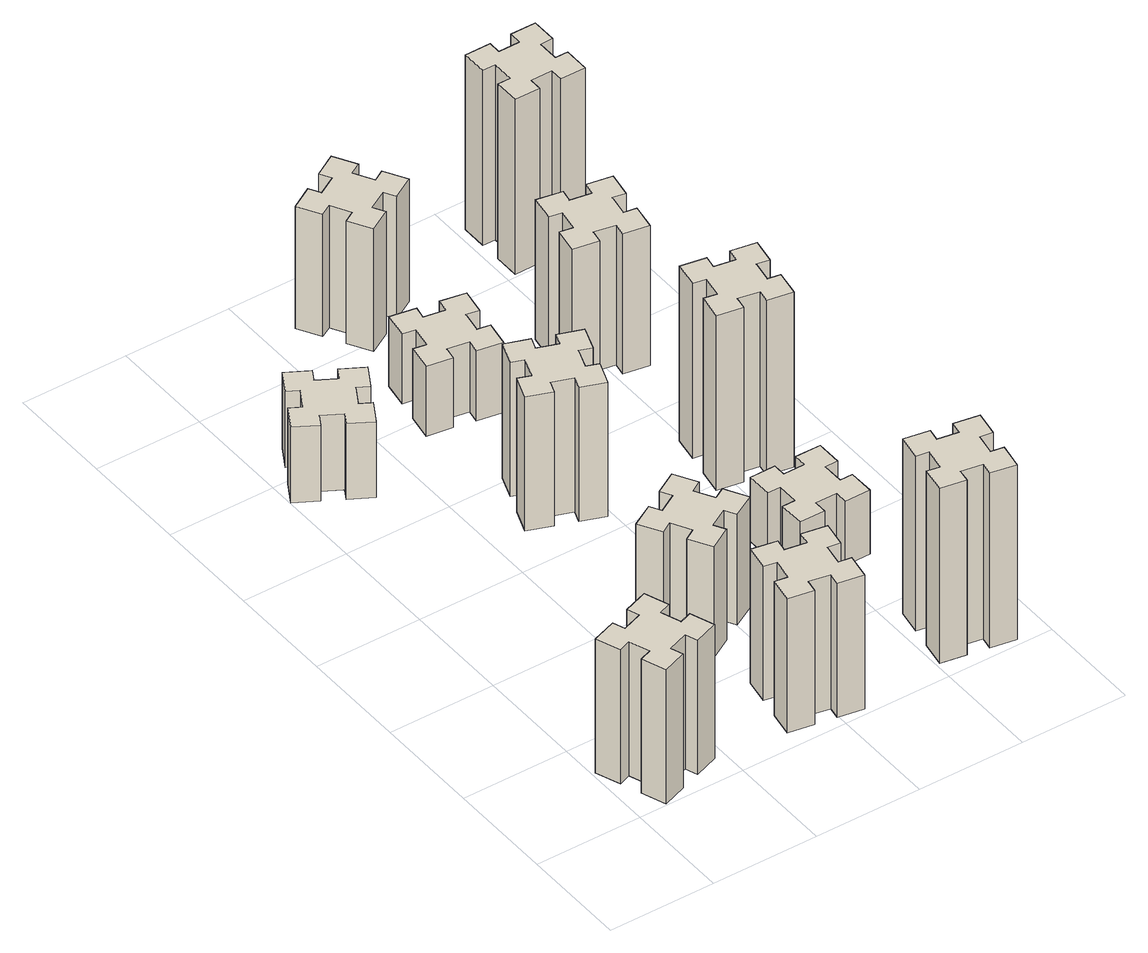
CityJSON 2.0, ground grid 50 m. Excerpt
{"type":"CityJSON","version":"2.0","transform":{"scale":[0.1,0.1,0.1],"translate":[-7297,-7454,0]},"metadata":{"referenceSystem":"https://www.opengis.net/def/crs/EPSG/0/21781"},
"CityObjects":{
"building1":{"type":"Building","attributes":{"class":"1000","function":"1000","usage":"1000","yearOfConstruction":2016,"roofType":"1000","measuredHeight":69,"storeysAboveGround":30,"storeysBelowGround":0},"geometry":[{"type":"Solid","lod":"1","boundaries":[[[[0,1,2,3,4,5,6,7,8,9,10,11,12,13,14,15,16,17,18,19]],[[17,16,20,21]],[[16,15,22,20]],[[15,14,23,22]],[[14,13,24,23]],[[13,12,25,24]],[[12,11,26,25]],[[11,10,27,26]],[[10,9,28,27]],[[9,8,29,28]],[[8,7,30,29]],[[7,6,31,30]],[[6,5,32,31]],[[5,4,33,32]],[[4,3,34,33]],[[3,2,35,34]],[[2,1,36,35]],[[1,0,37,36]],[[0,19,38,37]],[[19,18,39,38]],[[18,17,21,39]],[[24,25,26,27,28,29,30,31,32,33,34,35,36,37,38,39,21,20,22,23]]]]}]},
"building2":{"type":"Building","attributes":{"class":"1000","function":"1000","usage":"1000","yearOfConstruction":2016,"roofType":"1000","measuredHeight":39,"storeysAboveGround":30,"storeysBelowGround":0},"geometry":[{"type":"Solid","lod":"1","boundaries":[[[[40,41,42,43,44,45,46,47,48,49,50,51,52,53,54,55,56,57,58,59]],[[57,56,60,61]],[[56,55,62,60]],[[55,54,63,62]],[[54,53,64,63]],[[53,52,65,64]],[[52,51,66,65]],[[51,50,67,66]],[[50,49,68,67]],[[49,48,69,68]],[[48,47,70,69]],[[47,46,71,70]],[[46,45,72,71]],[[45,44,73,72]],[[44,43,74,73]],[[43,42,75,74]],[[42,41,76,75]],[[41,40,77,76]],[[40,59,78,77]],[[59,58,79,78]],[[58,57,61,79]],[[64,65,66,67,68,69,70,71,72,73,74,75,76,77,78,79,61,60,62,63]]]]}]},
"building3":{"type":"Building","attributes":{"class":"1000","function":"1000","usage":"1000","yearOfConstruction":2016,"roofType":"1000","measuredHeight":69,"storeysAboveGround":30,"storeysBelowGround":0},"geometry":[{"type":"Solid","lod":"1","boundaries":[[[[80,81,82,83,84,85,86,87,88,89,90,91,92,93,94,95,96,97,98,99]],[[97,96,100,101]],[[96,95,102,100]],[[95,94,103,102]],[[94,93,104,103]],[[93,92,105,104]],[[92,91,106,105]],[[91,90,107,106]],[[90,89,108,107]],[[89,88,109,108]],[[88,87,110,109]],[[87,86,111,110]],[[86,85,112,111]],[[85,84,113,112]],[[84,83,114,113]],[[83,82,115,114]],[[82,81,116,115]],[[81,80,117,116]],[[80,99,118,117]],[[99,98,119,118]],[[98,97,101,119]],[[104,105,106,107,108,109,110,111,112,113,114,115,116,117,118,119,101,100,102,103]]]]}]},
"building4":{"type":"Building","attributes":{"class":"1000","function":"1000","usage":"1000","yearOfConstruction":2016,"roofType":"1000","measuredHeight":57,"storeysAboveGround":30,"storeysBelowGround":0},"geometry":[{"type":"Solid","lod":"1","boundaries":[[[[120,121,122,123,124,125,126,127,128,129,130,131,132,133,134,135,136,137,138,139]],[[137,136,140,141]],[[136,135,142,140]],[[135,134,143,142]],[[134,133,144,143]],[[133,132,145,144]],[[132,131,146,145]],[[131,130,147,146]],[[130,129,148,147]],[[129,128,149,148]],[[128,127,150,149]],[[127,126,151,150]],[[126,125,152,151]],[[125,124,153,152]],[[124,123,154,153]],[[123,122,155,154]],[[122,121,156,155]],[[121,120,157,156]],[[120,139,158,157]],[[139,138,159,158]],[[138,137,141,159]],[[144,145,146,147,148,149,150,151,152,153,154,155,156,157,158,159,141,140,142,143]]]]}]},
"building5":{"type":"Building","attributes":{"class":"1000","function":"1000","usage":"1000","yearOfConstruction":2016,"roofType":"1000","measuredHeight":69,"storeysAboveGround":30,"storeysBelowGround":0},"geometry":[{"type":"Solid","lod":"1","boundaries":[[[[160,161,162,163,164,165,166,167,168,169,170,171,172,173,174,175,176,177,178,179]],[[177,176,180,181]],[[176,175,182,180]],[[175,174,183,182]],[[174,173,184,183]],[[173,172,185,184]],[[172,171,186,185]],[[171,170,187,186]],[[170,169,188,187]],[[169,168,189,188]],[[168,167,190,189]],[[167,166,191,190]],[[166,165,192,191]],[[165,164,193,192]],[[164,163,194,193]],[[163,162,195,194]],[[162,161,196,195]],[[161,160,197,196]],[[160,179,198,197]],[[179,178,199,198]],[[178,177,181,199]],[[184,185,186,187,188,189,190,191,192,193,194,195,196,197,198,199,181,180,182,183]]]]}]},
"building6":{"type":"Building","attributes":{"class":"1000","function":"1000","usage":"1000","yearOfConstruction":2016,"roofType":"1000","measuredHeight":36,"storeysAboveGround":30,"storeysBelowGround":0},"geometry":[{"type":"Solid","lod":"1","boundaries":[[[[200,201,202,203,204,205,206,207,208,209,210,211,212,213,214,215,216,217,218,219]],[[217,216,220,221]],[[216,215,222,220]],[[215,214,223,222]],[[214,213,224,223]],[[213,212,225,224]],[[212,211,226,225]],[[211,210,227,226]],[[210,209,228,227]],[[209,208,229,228]],[[208,207,230,229]],[[207,206,231,230]],[[206,205,232,231]],[[205,204,233,232]],[[204,203,234,233]],[[203,202,235,234]],[[202,201,236,235]],[[201,200,237,236]],[[200,219,238,237]],[[219,218,239,238]],[[218,217,221,239]],[[224,225,226,227,228,229,230,231,232,233,234,235,236,237,238,239,221,220,222,223]]]]}]},
"building7":{"type":"Building","attributes":{"class":"1000","function":"1000","usage":"1000","yearOfConstruction":2016,"roofType":"1000","measuredHeight":90,"storeysAboveGround":30,"storeysBelowGround":0},"geometry":[{"type":"Solid","lod":"1","boundaries":[[[[240,241,242,243,244,245,246,247,248,249,250,251,252,253,254,255,256,257,258,259]],[[257,256,260,261]],[[256,255,262,260]],[[255,254,263,262]],[[254,253,264,263]],[[253,252,265,264]],[[252,251,266,265]],[[251,250,267,266]],[[250,249,268,267]],[[249,248,269,268]],[[248,247,270,269]],[[247,246,271,270]],[[246,245,272,271]],[[245,244,273,272]],[[244,243,274,273]],[[243,242,275,274]],[[242,241,276,275]],[[241,240,277,276]],[[240,259,278,277]],[[259,258,279,278]],[[258,257,261,279]],[[264,265,266,267,268,269,270,271,272,273,274,275,276,277,278,279,261,260,262,263]]]]}]},
"building8":{"type":"Building","attributes":{"class":"1000","function":"1000","usage":"1000","yearOfConstruction":2016,"roofType":"1000","measuredHeight":33,"storeysAboveGround":30,"storeysBelowGround":0},"geometry":[{"type":"Solid","lod":"1","boundaries":[[[[280,281,282,283,284,285,286,287,288,289,290,291,292,293,294,295,296,297,298,299]],[[297,296,300,301]],[[296,295,302,300]],[[295,294,303,302]],[[294,293,304,303]],[[293,292,305,304]],[[292,291,306,305]],[[291,290,307,306]],[[290,289,308,307]],[[289,288,309,308]],[[288,287,310,309]],[[287,286,311,310]],[[286,285,312,311]],[[285,284,313,312]],[[284,283,314,313]],[[283,282,315,314]],[[282,281,316,315]],[[281,280,317,316]],[[280,299,318,317]],[[299,298,319,318]],[[298,297,301,319]],[[304,305,306,307,308,309,310,311,312,313,314,315,316,317,318,319,301,300,302,303]]]]}]},
"building9":{"type":"Building","attributes":{"class":"1000","function":"1000","usage":"1000","yearOfConstruction":2016,"roofType":"1000","measuredHeight":63,"storeysAboveGround":30,"storeysBelowGround":0},"geometry":[{"type":"Solid","lod":"1","boundaries":[[[[320,321,322,323,324,325,326,327,328,329,330,331,332,333,334,335,336,337,338,339]],[[337,336,340,341]],[[336,335,342,340]],[[335,334,343,342]],[[334,333,344,343]],[[333,332,345,344]],[[332,331,346,345]],[[331,330,347,346]],[[330,329,348,347]],[[329,328,349,348]],[[328,327,350,349]],[[327,326,351,350]],[[326,325,352,351]],[[325,324,353,352]],[[324,323,354,353]],[[323,322,355,354]],[[322,321,356,355]],[[321,320,357,356]],[[320,339,358,357]],[[339,338,359,358]],[[338,337,341,359]],[[344,345,346,347,348,349,350,351,352,353,354,355,356,357,358,359,341,340,342,343]]]]}]},
"building10":{"type":"Building","attributes":{"class":"1000","function":"1000","usage":"1000","yearOfConstruction":2016,"roofType":"1000","measuredHeight":90,"storeysAboveGround":30,"storeysBelowGround":0},"geometry":[{"type":"Solid","lod":"1","boundaries":[[[[360,361,362,363,364,365,366,367,368,369,370,371,372,373,374,375,376,377,378,379]],[[377,376,380,381]],[[376,375,382,380]],[[375,374,383,382]],[[374,373,384,383]],[[373,372,385,384]],[[372,371,386,385]],[[371,370,387,386]],[[370,369,388,387]],[[369,368,389,388]],[[368,367,390,389]],[[367,366,391,390]],[[366,365,392,391]],[[365,364,393,392]],[[364,363,394,393]],[[363,362,395,394]],[[362,361,396,395]],[[361,360,397,396]],[[360,379,398,397]],[[379,378,399,398]],[[378,377,381,399]],[[384,385,386,387,388,389,390,391,392,393,394,395,396,397,398,399,381,380,382,383]]]]}]},
"building11":{"type":"Building","attributes":{"class":"1000","function":"1000","usage":"1000","yearOfConstruction":2016,"roofType":"1000","measuredHeight":72,"storeysAboveGround":30,"storeysBelowGround":0},"geometry":[{"type":"Solid","lod":"1","boundaries":[[[[400,401,402,403,404,405,406,407,408,409,410,411,412,413,414,415,416,417,418,419]],[[417,416,420,421]],[[416,415,422,420]],[[415,414,423,422]],[[414,413,424,423]],[[413,412,425,424]],[[412,411,426,425]],[[411,410,427,426]],[[410,409,428,427]],[[409,408,429,428]],[[408,407,430,429]],[[407,406,431,430]],[[406,405,432,431]],[[405,404,433,432]],[[404,403,434,433]],[[403,402,435,434]],[[402,401,436,435]],[[401,400,437,436]],[[400,419,438,437]],[[419,418,439,438]],[[418,417,421,439]],[[424,425,426,427,428,429,430,431,432,433,434,435,436,437,438,439,421,420,422,423]]]]}]},
"building12":{"type":"Building","attributes":{"class":"1000","function":"1000","usage":"1000","yearOfConstruction":2016,"roofType":"1000","measuredHeight":90,"storeysAboveGround":30,"storeysBelowGround":0},"geometry":[{"type":"Solid","lod":"1","boundaries":[[[[440,441,442,443,444,445,446,447,448,449,450,451,452,453,454,455,456,457,458,459]],[[457,456,460,461]],[[456,455,462,460]],[[455,454,463,462]],[[454,453,464,463]],[[453,452,465,464]],[[452,451,466,465]],[[451,450,467,466]],[[450,449,468,467]],[[449,448,469,468]],[[448,447,470,469]],[[447,446,471,470]],[[446,445,472,471]],[[445,444,473,472]],[[444,443,474,473]],[[443,442,475,474]],[[442,441,476,475]],[[441,440,477,476]],[[440,459,478,477]],[[459,458,479,478]],[[458,457,461,479]],[[464,465,466,467,468,469,470,471,472,473,474,475,476,477,478,479,461,460,462,463]]]]}]}
},
"vertices":[
[245,346,0],[151,312,0],[130,368,0],[17,327,0],[59,214,0],[115,235,0],[149,141,0],[93,120,0],[134,7,0],[247,49,0],[226,105,0],[320,139,0],[340,83,0],[453,124,0],[412,237,0],[356,216,0],[322,310,0],[378,330,0],[337,443,0],[224,402,0],[322,310,690],[378,330,690],[356,216,690],[412,237,690],[453,124,690],[340,83,690],[320,139,690],[226,105,690],[247,49,690],[134,7,690],[93,120,690],[149,141,690],[115,235,690],[59,214,690],[17,327,690],[130,368,690],[151,312,690],[245,346,690],[224,402,690],[337,443,690],
[306,2347,0],[356,2434,0],[408,2404,0],[468,2508,0],[364,2568,0],[334,2516,0],[247,2566,0],[277,2618,0],[173,2678,0],[113,2574,0],[165,2544,0],[115,2457,0],[63,2487,0],[3,2383,0],[107,2323,0],[137,2375,0],[224,2325,0],[194,2273,0],[298,2213,0],[358,2317,0],[224,2325,390],[194,2273,390],[137,2375,390],[107,2323,390],[3,2383,390],[63,2487,390],[115,2457,390],[165,2544,390],[113,2574,390],[173,2678,390],[277,2618,390],[247,2566,390],[334,2516,390],[364,2568,390],[468,2508,390],[408,2404,390],[356,2434,390],[306,2347,390],[358,2317,390],[298,2213,390],
[876,294,0],[858,195,0],[799,206,0],[778,87,0],[897,67,0],[907,126,0],[1005,108,0],[995,49,0],[1113,28,0],[1134,147,0],[1075,157,0],[1092,255,0],[1151,245,0],[1172,363,0],[1054,384,0],[1044,325,0],[945,342,0],[956,401,0],[837,422,0],[817,304,0],[945,342,690],[956,401,690],[1044,325,690],[1054,384,690],[1172,363,690],[1151,245,690],[1092,255,690],[1075,157,690],[1134,147,690],[1113,28,690],[995,49,690],[1005,108,690],[907,126,690],[897,67,690],[778,87,690],[799,206,690],[858,195,690],[876,294,690],[817,304,690],[837,422,690],
[864,986,0],[777,936,0],[747,988,0],[643,928,0],[703,824,0],[755,854,0],[805,767,0],[753,737,0],[813,633,0],[917,693,0],[887,745,0],[974,795,0],[1004,743,0],[1108,803,0],[1048,907,0],[996,877,0],[946,964,0],[998,994,0],[938,1098,0],[834,1038,0],[946,964,570],[998,994,570],[996,877,570],[1048,907,570],[1108,803,570],[1004,743,570],[974,795,570],[887,745,570],[917,693,570],[813,633,570],[753,737,570],[805,767,570],[755,854,570],[703,824,570],[643,928,570],[747,988,570],[777,936,570],[864,986,570],[834,1038,570],[938,1098,570],
[962,1721,0],[996,1815,0],[1052,1794,0],[1093,1907,0],[980,1948,0],[960,1892,0],[866,1926,0],[887,1982,0],[774,2023,0],[733,1910,0],[789,1890,0],[755,1796,0],[699,1817,0],[657,1704,0],[770,1663,0],[791,1719,0],[885,1685,0],[864,1629,0],[977,1587,0],[1018,1700,0],[885,1685,690],[864,1629,690],[791,1719,690],[770,1663,690],[657,1704,690],[699,1817,690],[755,1796,690],[789,1890,690],[733,1910,690],[774,2023,690],[887,1982,690],[866,1926,690],[960,1892,690],[980,1948,690],[1093,1907,690],[1052,1794,690],[996,1815,690],[962,1721,690],[1018,1700,690],[977,1587,690],
[944,2645,0],[845,2662,0],[856,2721,0],[737,2742,0],[717,2624,0],[776,2614,0],[758,2515,0],[699,2526,0],[678,2407,0],[797,2387,0],[807,2446,0],[905,2428,0],[895,2369,0],[1013,2348,0],[1034,2467,0],[975,2477,0],[992,2575,0],[1051,2565,0],[1072,2683,0],[954,2704,0],[992,2575,360],[1051,2565,360],[975,2477,360],[1034,2467,360],[1013,2348,360],[895,2369,360],[905,2428,360],[807,2446,360],[797,2387,360],[678,2407,360],[699,2526,360],[758,2515,360],[776,2614,360],[717,2624,360],[737,2742,360],[856,2721,360],[845,2662,360],[944,2645,360],[954,2704,360],[1072,2683,360],
[1616,294,0],[1598,195,0],[1539,206,0],[1518,87,0],[1637,67,0],[1647,126,0],[1745,108,0],[1735,49,0],[1853,28,0],[1874,147,0],[1815,157,0],[1832,255,0],[1891,245,0],[1912,363,0],[1794,384,0],[1784,325,0],[1685,342,0],[1696,401,0],[1577,422,0],[1557,304,0],[1685,342,900],[1696,401,900],[1784,325,900],[1794,384,900],[1912,363,900],[1891,245,900],[1832,255,900],[1815,157,900],[1874,147,900],[1853,28,900],[1735,49,900],[1745,108,900],[1647,126,900],[1637,67,900],[1518,87,900],[1539,206,900],[1598,195,900],[1616,294,900],[1557,304,900],[1577,422,900],
[1465,855,0],[1565,855,0],[1565,795,0],[1685,795,0],[1685,915,0],[1625,915,0],[1625,1015,0],[1685,1015,0],[1685,1135,0],[1565,1135,0],[1565,1075,0],[1465,1075,0],[1465,1135,0],[1345,1135,0],[1345,1015,0],[1405,1015,0],[1405,915,0],[1345,915,0],[1345,795,0],[1465,795,0],[1405,915,330],[1345,915,330],[1405,1015,330],[1345,1015,330],[1345,1135,330],[1465,1135,330],[1465,1075,330],[1565,1075,330],[1565,1135,330],[1685,1135,330],[1685,1015,330],[1625,1015,330],[1625,915,330],[1685,915,330],[1685,795,330],[1565,795,330],[1565,855,330],[1465,855,330],[1465,795,330],[1345,795,330],
[996,3197,0],[946,3284,0],[998,3314,0],[938,3418,0],[834,3358,0],[864,3306,0],[777,3256,0],[747,3308,0],[643,3248,0],[703,3144,0],[755,3174,0],[805,3087,0],[753,3057,0],[813,2953,0],[917,3013,0],[887,3065,0],[974,3115,0],[1004,3063,0],[1108,3123,0],[1048,3227,0],[974,3115,630],[1004,3063,630],[887,3065,630],[917,3013,630],[813,2953,630],[753,3057,630],[805,3087,630],[755,3174,630],[703,3144,630],[643,3248,630],[747,3308,630],[777,3256,630],[864,3306,630],[834,3358,630],[938,3418,630],[998,3314,630],[946,3284,630],[996,3197,630],[1048,3227,630],[1108,3123,630],
[1547,1506,0],[1645,1488,0],[1635,1429,0],[1753,1408,0],[1774,1527,0],[1715,1537,0],[1732,1635,0],[1791,1625,0],[1812,1743,0],[1694,1764,0],[1684,1705,0],[1585,1722,0],[1596,1781,0],[1477,1802,0],[1457,1684,0],[1516,1674,0],[1498,1575,0],[1439,1586,0],[1418,1467,0],[1537,1447,0],[1498,1575,900],[1439,1586,900],[1516,1674,900],[1457,1684,900],[1477,1802,900],[1596,1781,900],[1585,1722,900],[1684,1705,900],[1694,1764,900],[1812,1743,900],[1791,1625,900],[1732,1635,900],[1715,1537,900],[1774,1527,900],[1753,1408,900],[1635,1429,900],[1645,1488,900],[1547,1506,900],[1537,1447,900],[1418,1467,900],
[1615,2377,0],[1632,2475,0],[1691,2465,0],[1712,2583,0],[1594,2604,0],[1584,2545,0],[1485,2562,0],[1496,2621,0],[1377,2642,0],[1357,2524,0],[1416,2514,0],[1398,2415,0],[1339,2426,0],[1318,2307,0],[1437,2287,0],[1447,2346,0],[1545,2328,0],[1535,2269,0],[1653,2248,0],[1674,2367,0],[1545,2328,720],[1535,2269,720],[1447,2346,720],[1437,2287,720],[1318,2307,720],[1339,2426,720],[1398,2415,720],[1416,2514,720],[1357,2524,720],[1377,2642,720],[1496,2621,720],[1485,2562,720],[1584,2545,720],[1594,2604,720],[1712,2583,720],[1691,2465,720],[1632,2475,720],[1615,2377,720],[1674,2367,720],[1653,2248,720],
[1665,3075,0],[1765,3075,0],[1765,3015,0],[1885,3015,0],[1885,3135,0],[1825,3135,0],[1825,3235,0],[1885,3235,0],[1885,3355,0],[1765,3355,0],[1765,3295,0],[1665,3295,0],[1665,3355,0],[1545,3355,0],[1545,3235,0],[1605,3235,0],[1605,3135,0],[1545,3135,0],[1545,3015,0],[1665,3015,0],[1605,3135,900],[1545,3135,900],[1605,3235,900],[1545,3235,900],[1545,3355,900],[1665,3355,900],[1665,3295,900],[1765,3295,900],[1765,3355,900],[1885,3355,900],[1885,3235,900],[1825,3235,900],[1825,3135,900],[1885,3135,900],[1885,3015,900],[1765,3015,900],[1765,3075,900],[1665,3075,900],[1665,3015,900],[1545,3015,900]
]}
